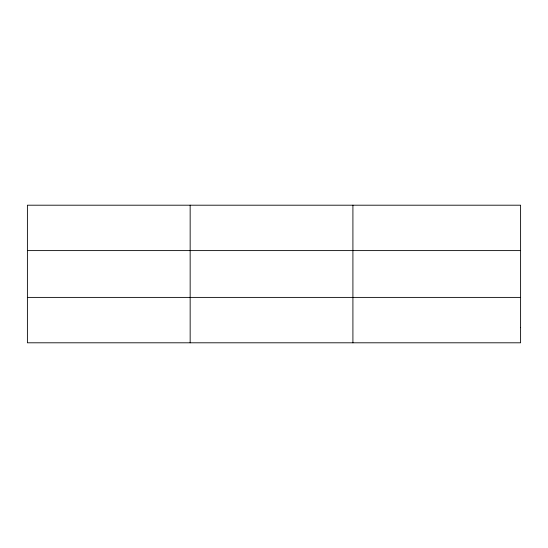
<?xml version="1.0" encoding="UTF-8"?>
<svg xmlns="http://www.w3.org/2000/svg" width="548" height="548" viewBox="0 0 548 548"><rect width="100%" height="100%" fill="white"/><g stroke="black" fill="none" stroke-linecap="round" stroke-linejoin="round"><path stroke-width="0.82" d="M190.156 205.199L190.156 342.801M352.912 205.199L352.912 342.801M27.4 250.607L520.6 250.607M27.4 297.393L520.6 297.393M520.6 327.663L520.6 342.801L27.4 342.801L27.4 205.199L520.6 205.199L520.6 327.663"/></g></svg>
